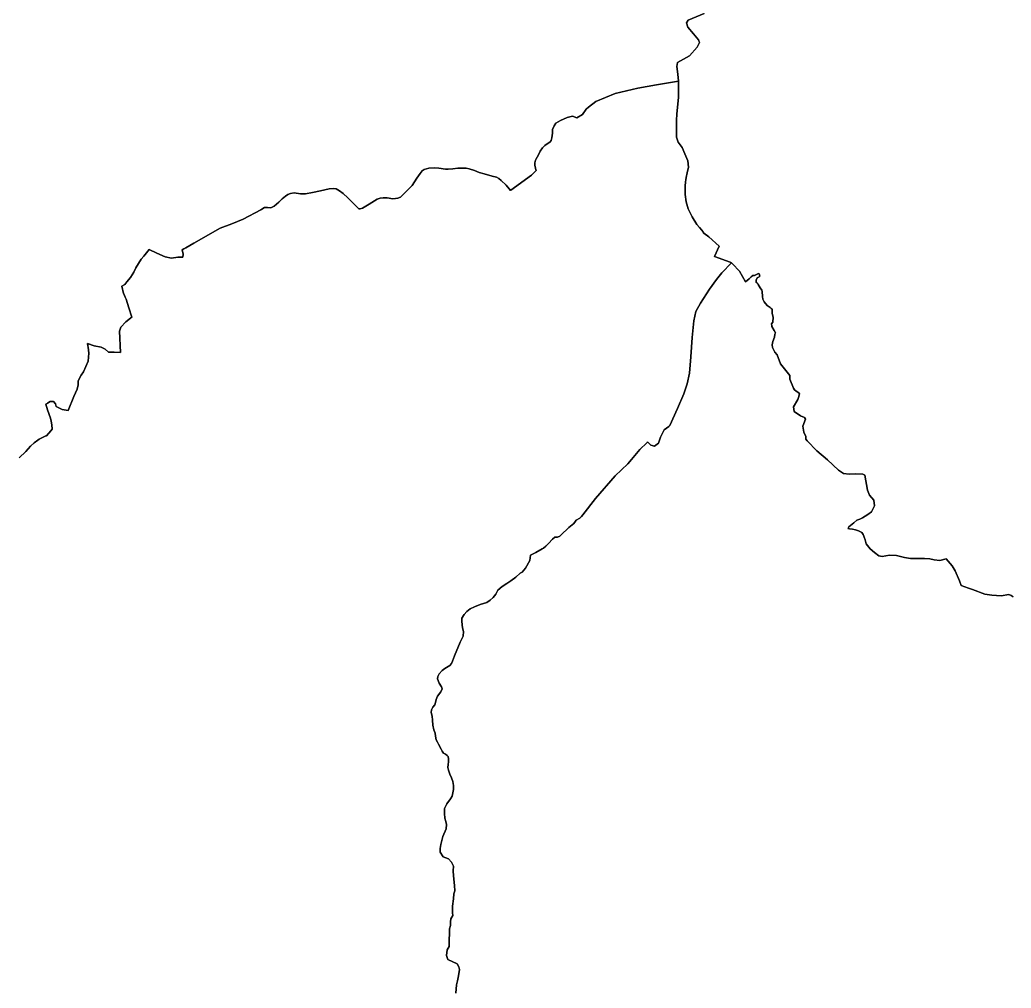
# Model space of a CAD drawing. Header units: metres. Extents: x 245125 to 394351, y 270578 to 4233311.
# Drawn here: x 277028 to 279714, y 4182330 to 4184955 of the extents above; entities that cross this region are included whole.
import ezdxf
from ezdxf.lldxf.tags import DXFTag

# ---------------------------------------------------------------- set-up
doc = ezdxf.new("R2010")
doc.units = ezdxf.units.M
doc.layers.add('ASTOTA', color=7, linetype='Continuous')
tags = doc.linetypes.add('HIDDEN', pattern=[0.375, 0.25, -0.125]).pattern_tags.tags
tags[6:7] = [DXFTag(74, 4), DXFTag(75, 0), DXFTag(340, '0'), DXFTag(46, 1.0), DXFTag(50, 0.0), DXFTag(44, 0.0), DXFTag(45, 0.0)]
tags[4:5] = [DXFTag(74, 4), DXFTag(75, 0), DXFTag(340, '0'), DXFTag(46, 1.0), DXFTag(50, 0.0), DXFTag(44, 0.0), DXFTag(45, 0.0)]

msp = doc.modelspace()

# ---------------------------------------------------------------- linework, layer by layer
at = {"layer": 'ASTOTA', "color": 253, "linetype": 'HIDDEN', "ltscale": 300}
for points in [[(278881.9, 4184972.1), (278837.9, 4184954.2), (278833.4, 4184947), (278837, 4184935.6), (278853, 4184917.3), (278866.2, 4184900.5), (278869.2, 4184893.6), (278862.9, 4184880.7), (278841.8, 4184857.9), (278809.4, 4184839.3), (278807.5, 4184828.3), (278810.7, 4184807.7), (278812.4, 4184789), (278753, 4184778.7), (278701.8, 4184769.5), (278640.7, 4184755.1), (278588, 4184734.1), (278568.5, 4184718.2), (278561.7, 4184712.6), (278551.8, 4184698.8), (278536.6, 4184689.8), (278524.7, 4184694.3), (278510.3, 4184690.8), (278492, 4184682.1), (278480.2, 4184674.7), (278475.7, 4184667.7), (278470.9, 4184657.5), (278470.6, 4184648.1), (278469.1, 4184635.3), (278467.4, 4184628), (278464.1, 4184624.1), (278450.3, 4184614.5), (278443.7, 4184608.2), (278437.2, 4184599.2), (278432.7, 4184589.5), (278425.9, 4184576.7), (278424.6, 4184574.3), (278423.2, 4184567.9), (278423.1, 4184561.4), (278424.4, 4184553.1), (278424.7, 4184552.1), (278426.4, 4184546.5), (278422, 4184542.3), (278413.5, 4184534.3), (278357.7, 4184493.1), (278356.8, 4184492.4), (278353, 4184497.2), (278345.4, 4184507.2), (278331.8, 4184519.3), (278325.1, 4184525.2), (278318.8, 4184528.5), (278307.5, 4184531.8), (278285.2, 4184538), (278272.1, 4184541.3), (278259.2, 4184546.5), (278244.6, 4184551.1), (278236.8, 4184552.9), (278227.4, 4184552.8), (278214.5, 4184552.8), (278200.7, 4184551.6), (278187.7, 4184550), (278186.4, 4184550.1), (278181, 4184550.5), (278163, 4184553.2), (278151, 4184554.4), (278135.5, 4184552.8), (278123.5, 4184549), (278117.8, 4184545.8), (278112, 4184538.9), (278102.9, 4184525.8), (278090.2, 4184506.2), (278072.9, 4184488.2), (278058.8, 4184474.3), (278051.8, 4184471.3), (278045.8, 4184470.4), (278038.2, 4184470.2), (278023, 4184472.3), (278011.6, 4184472.6), (278004, 4184471.7), (277996, 4184468.8), (277973.6, 4184455.5), (277955.9, 4184444.7), (277949.5, 4184442.8), (277945.7, 4184443.1), (277941.5, 4184447.2), (277928.3, 4184461.3), (277916.6, 4184472.6), (277903.8, 4184484.6), (277893.7, 4184492), (277884.8, 4184496.8), (277877.3, 4184498.1), (277866.1, 4184496.8), (277842.2, 4184491.5), (277820.8, 4184487), (277801.2, 4184483.3), (277788.1, 4184483.9), (277770.8, 4184486.3), (277761, 4184484.2), (277753.9, 4184481.5), (277747.1, 4184476.8), (277738.7, 4184470.2), (277729.6, 4184461), (277717.1, 4184450.3), (277707.2, 4184445.7), (277698.6, 4184446.8), (277690.7, 4184446.5), (277683.5, 4184442), (277680.3, 4184440.3), (277632.4, 4184415.2), (277601.6, 4184402.1), (277570.4, 4184390), (277499, 4184349.5), (277477.3, 4184337.3), (277471.5, 4184334), (277467.4, 4184331.8), (277470.4, 4184320.2), (277469.5, 4184311.4), (277455.7, 4184311.8), (277438.2, 4184309.5), (277421, 4184312.7), (277399, 4184322.9), (277378.3, 4184332.8), (277363.4, 4184314.7), (277356.3, 4184306.1), (277341.8, 4184283.2), (277336.1, 4184270.7), (277327, 4184256.7), (277317.7, 4184244.9), (277311.7, 4184237.6), (277303.5, 4184232.8), (277308.8, 4184213.7), (277309, 4184212.8), (277312.9, 4184203.7), (277315.5, 4184197.8), (277323.2, 4184174.6), (277330.6, 4184148.9), (277328.6, 4184147.4), (277327.7, 4184146.7), (277314.9, 4184136.5), (277301.1, 4184122.2), (277297.3, 4184111.1), (277300.7, 4184053.6), (277283.4, 4184054), (277268.1, 4184054.4), (277259, 4184062.4), (277247.9, 4184067.5), (277229.4, 4184071.7), (277211.1, 4184077.3), (277211.9, 4184071.7), (277212.5, 4184067.8), (277214.8, 4184051.3), (277213, 4184030), (277200, 4184000.5), (277193.3, 4183991.6), (277185.2, 4183976.3), (277185.2, 4183965.4), (277183, 4183953.8), (277173.5, 4183934), (277158.4, 4183895.7), (277142.6, 4183898.6), (277126.3, 4183907.4), (277124.1, 4183914.1), (277119.2, 4183920.3), (277109.8, 4183920.7), (277102.8, 4183916.4), (277101.2, 4183915.5), (277097.6, 4183913.6), (277102.3, 4183897.6), (277110.4, 4183875.3), (277112.9, 4183866.9), (277114.6, 4183857.1), (277114.8, 4183845.5), (277111.6, 4183840.8), (277099.5, 4183827.8), (277098.3, 4183827.2), (277092.9, 4183824.6), (277080.4, 4183818.4), (277076.1, 4183815.5), (277066.1, 4183808.7), (277056.2, 4183799.2), (277043.8, 4183784.8), (277025.7, 4183767.4)], [(279719, 4183391.3), (279713.1, 4183394.5), (279707.1, 4183397.6), (279686.4, 4183394.1), (279661.4, 4183395.4), (279642.3, 4183398.5), (279608.5, 4183410.9), (279598.3, 4183414.7), (279578.4, 4183422.1), (279573.2, 4183434.2), (279561.6, 4183461.4), (279553.9, 4183475), (279537.8, 4183493.6), (279520.6, 4183489.5), (279504.7, 4183491.1), (279492.9, 4183494.2), (279478.5, 4183495.1), (279461.9, 4183494.6), (279440.3, 4183494.5), (279424.9, 4183498), (279402.9, 4183503), (279384.1, 4183504.2), (279374, 4183502.3), (279363.8, 4183500.5), (279355.2, 4183502.2), (279342.8, 4183511.3), (279331.7, 4183521.2), (279320.9, 4183534.5), (279318.1, 4183545.8), (279315.6, 4183552.5), (279314.7, 4183555.2), (279312.5, 4183560.3), (279308.6, 4183565.1), (279299.4, 4183570), (279291.9, 4183572.9), (279283.8, 4183574), (279275.7, 4183575.1), (279271.1, 4183575.8), (279271.8, 4183577.2), (279273.7, 4183581.2), (279286.9, 4183591.9), (279295.7, 4183598.7), (279303.1, 4183601.8), (279310.6, 4183604.9), (279325.2, 4183613.8), (279335.5, 4183621.7), (279343.2, 4183637.8), (279341.1, 4183653.4), (279329.6, 4183666.9), (279324.3, 4183680.3), (279317.1, 4183720.6), (279311.2, 4183723.3), (279292.7, 4183724.2), (279274.4, 4183723.8), (279258.8, 4183725.2), (279246.1, 4183734.8), (279216.3, 4183762.1), (279187, 4183786.7), (279160.9, 4183813.8), (279156.9, 4183818), (279156.9, 4183825.8), (279151.6, 4183837.8), (279148.8, 4183853.3), (279156.5, 4183872.7), (279153.1, 4183877.4), (279142.4, 4183882), (279125.5, 4183893.5), (279123.3, 4183905.8), (279135.7, 4183925.9), (279137.9, 4183934), (279140.2, 4183942.2), (279126.2, 4183951.7), (279123.9, 4183957), (279113.6, 4183980.7), (279113.6, 4183983.9), (279113.6, 4183990.9), (279088.3, 4184023), (279079.6, 4184046.6), (279073.1, 4184054.3), (279070.1, 4184059.4), (279068.6, 4184063.3), (279067.2, 4184067.2), (279065.9, 4184074.1), (279068.1, 4184082.8), (279072.7, 4184094.7), (279073.5, 4184103), (279074.9, 4184106.5), (279071.7, 4184112.7), (279065, 4184123.5), (279064.8, 4184126), (279064.4, 4184130.7), (279067.3, 4184135.9), (279068.4, 4184149.3), (279066.1, 4184158.7), (279065.5, 4184163), (279065.5, 4184170.8), (279062.9, 4184172.9), (279060.2, 4184174.9), (279052.5, 4184181.2), (279044.7, 4184190.8), (279040.3, 4184197.5), (279039.7, 4184205.5), (279038.9, 4184218.8), (279037.8, 4184222.5), (279033.4, 4184229), (279028.1, 4184238), (279025.8, 4184241.5), (279022.9, 4184243.1), (279022.9, 4184249.8), (279025.7, 4184255.9), (279030.4, 4184258.5), (279032.1, 4184260.7), (279030.7, 4184266.8), (279028.4, 4184267.8), (279026.9, 4184266.4), (279023.3, 4184265.1), (279018.3, 4184262.2), (279013.7, 4184261.7), (279009.2, 4184258.9), (279003.5, 4184253.4), (278993.9, 4184245.2), (278977.3, 4184273.5), (278958.5, 4184294), (278956.1, 4184296.6), (278951.7, 4184298.2), (278909.6, 4184313.7), (278922, 4184341.7), (278894, 4184366.8), (278880.7, 4184377.2), (278878.9, 4184380), (278878, 4184381.4), (278875.6, 4184385), (278869, 4184392.5), (278862.2, 4184400.2), (278849.5, 4184421.1), (278838.8, 4184442.8), (278832.5, 4184461.8), (278830.3, 4184482), (278830.5, 4184504), (278831.5, 4184516), (278832, 4184521.6), (278832.5, 4184527.4), (278835.4, 4184540.6), (278839.5, 4184556.2), (278837.3, 4184572.8), (278829, 4184592.1), (278822, 4184608.7), (278811.7, 4184623.3), (278806.4, 4184636.9), (278807.1, 4184656.4), (278806.4, 4184682.4), (278807.4, 4184699.9), (278812, 4184745), (278812.4, 4184789), (278810.7, 4184807.7), (278807.5, 4184828.3), (278809.4, 4184839.3), (278841.8, 4184857.9), (278862.9, 4184880.7), (278869.2, 4184893.6), (278866.2, 4184900.5), (278853, 4184917.3), (278837, 4184935.6), (278833.4, 4184947), (278837.9, 4184954.2), (278881.9, 4184972.1)], [(277025.7, 4183767.4), (277043.8, 4183784.8), (277056.2, 4183799.2), (277066.1, 4183808.7), (277076.1, 4183815.5), (277080.4, 4183818.4), (277092.9, 4183824.6), (277098.3, 4183827.2), (277099.5, 4183827.8), (277111.6, 4183840.8), (277114.8, 4183845.5), (277114.6, 4183857.1), (277112.9, 4183866.9), (277110.4, 4183875.3), (277102.3, 4183897.6), (277097.6, 4183913.6), (277101.2, 4183915.5), (277102.8, 4183916.4), (277109.8, 4183920.7), (277119.2, 4183920.3), (277124.1, 4183914.1), (277126.3, 4183907.4), (277142.6, 4183898.6), (277158.4, 4183895.7), (277173.5, 4183934), (277183, 4183953.8), (277185.2, 4183965.4), (277185.2, 4183976.3), (277193.3, 4183991.6), (277200, 4184000.5), (277213, 4184030), (277214.8, 4184051.3), (277212.5, 4184067.8), (277211.9, 4184071.7), (277211.1, 4184077.3), (277229.4, 4184071.7), (277247.9, 4184067.5), (277259, 4184062.4), (277268.1, 4184054.4), (277283.4, 4184054), (277300.7, 4184053.6), (277297.3, 4184111.1), (277301.1, 4184122.2), (277314.9, 4184136.5), (277327.7, 4184146.7), (277328.6, 4184147.4), (277330.6, 4184148.9), (277323.2, 4184174.6), (277315.5, 4184197.8), (277312.9, 4184203.7), (277309, 4184212.8), (277308.8, 4184213.7), (277303.5, 4184232.8), (277311.7, 4184237.6), (277317.7, 4184244.9), (277327, 4184256.7), (277336.1, 4184270.7), (277341.8, 4184283.2), (277356.3, 4184306.1), (277363.4, 4184314.7), (277378.3, 4184332.8), (277399, 4184322.9), (277421, 4184312.7), (277438.2, 4184309.5), (277455.7, 4184311.8), (277469.5, 4184311.4), (277470.4, 4184320.2), (277467.4, 4184331.8), (277471.5, 4184334), (277477.3, 4184337.3), (277499, 4184349.5), (277570.4, 4184390), (277601.6, 4184402.1), (277632.4, 4184415.2), (277680.3, 4184440.3), (277683.5, 4184442), (277690.7, 4184446.5), (277698.6, 4184446.8), (277707.2, 4184445.7), (277717.1, 4184450.3), (277729.6, 4184461), (277738.7, 4184470.2), (277747.1, 4184476.8), (277753.9, 4184481.5), (277761, 4184484.2), (277770.8, 4184486.3), (277788.1, 4184483.9), (277801.2, 4184483.3), (277820.8, 4184487), (277842.2, 4184491.5), (277866.1, 4184496.8), (277877.3, 4184498.1), (277884.8, 4184496.8), (277893.7, 4184492), (277903.8, 4184484.6), (277916.6, 4184472.6), (277928.3, 4184461.3), (277941.5, 4184447.2), (277945.7, 4184443.1), (277949.5, 4184442.8), (277955.9, 4184444.7), (277973.6, 4184455.5), (277996, 4184468.8), (278004, 4184471.7), (278011.6, 4184472.6), (278023, 4184472.3), (278038.2, 4184470.2), (278045.8, 4184470.4), (278051.8, 4184471.3), (278058.8, 4184474.3), (278072.9, 4184488.2), (278090.2, 4184506.2), (278102.9, 4184525.8), (278112, 4184538.9), (278117.8, 4184545.8), (278123.5, 4184549), (278135.5, 4184552.8), (278151, 4184554.4), (278163, 4184553.2), (278181, 4184550.5), (278186.4, 4184550.1), (278187.7, 4184550), (278200.7, 4184551.6), (278214.5, 4184552.8), (278227.4, 4184552.8), (278236.8, 4184552.9), (278244.6, 4184551.1), (278259.2, 4184546.5), (278272.1, 4184541.3), (278285.2, 4184538), (278307.5, 4184531.8), (278318.8, 4184528.5), (278325.1, 4184525.2), (278331.8, 4184519.3), (278345.4, 4184507.2), (278353, 4184497.2), (278356.8, 4184492.4), (278357.7, 4184493.1), (278413.5, 4184534.3), (278422, 4184542.3), (278426.4, 4184546.5), (278424.7, 4184552.1), (278424.4, 4184553.1), (278423.1, 4184561.4), (278423.2, 4184567.9), (278424.6, 4184574.3), (278425.9, 4184576.7), (278432.7, 4184589.5), (278437.2, 4184599.2), (278443.7, 4184608.2), (278450.3, 4184614.5), (278464.1, 4184624.1), (278467.4, 4184628), (278469.1, 4184635.3), (278470.6, 4184648.1), (278470.9, 4184657.5), (278475.7, 4184667.7), (278480.2, 4184674.7), (278492, 4184682.1), (278510.3, 4184690.8), (278524.7, 4184694.3), (278536.6, 4184689.8), (278551.8, 4184698.8), (278561.7, 4184712.6), (278568.5, 4184718.2), (278588, 4184734.1), (278640.7, 4184755.1), (278701.8, 4184769.5), (278753, 4184778.7), (278812.4, 4184789), (278812, 4184745), (278807.4, 4184699.9), (278806.4, 4184682.4), (278807.1, 4184656.4), (278806.4, 4184636.9), (278811.7, 4184623.3), (278822, 4184608.7), (278829, 4184592.1), (278837.3, 4184572.8), (278839.5, 4184556.2), (278835.4, 4184540.6), (278832.5, 4184527.4), (278832, 4184521.6), (278831.5, 4184516), (278830.5, 4184504), (278830.3, 4184482), (278832.5, 4184461.8), (278838.8, 4184442.8), (278849.5, 4184421.1), (278862.2, 4184400.2), (278869, 4184392.5), (278875.6, 4184385), (278878, 4184381.4), (278878.9, 4184380), (278880.7, 4184377.2), (278894, 4184366.8), (278922, 4184341.7), (278909.6, 4184313.7), (278951.7, 4184298.2), (278956.1, 4184296.6), (278929.8, 4184269.1), (278915.1, 4184250.9), (278896.4, 4184225.3), (278872, 4184187), (278859.4, 4184164.5), (278853.4, 4184139.3), (278849.3, 4184094.2), (278846, 4184042), (278841.8, 4183997.5), (278835.6, 4183968.2), (278826.4, 4183941.3), (278809.2, 4183901.8), (278788.8, 4183855.2), (278785.6, 4183852.8), (278773.1, 4183843.3), (278763.5, 4183823.5), (278758.1, 4183807.5), (278746.9, 4183799.7), (278737.5, 4183802.5), (278728.3, 4183811.2), (278728, 4183810.7), (278726.5, 4183808.8), (278707.1, 4183790.8), (278702.5, 4183785), (278685.2, 4183763.6), (278675, 4183751.5), (278640.6, 4183719.1), (278587.4, 4183657.5), (278552.8, 4183612.9), (278549.7, 4183608.9), (278544.8, 4183604.4), (278534.9, 4183598.7), (278532.9, 4183595.9), (278528.5, 4183589.7), (278514.7, 4183579.1), (278493.6, 4183558.3), (278490.8, 4183555.5), (278484, 4183552.9), (278480.8, 4183552.8), (278477.5, 4183552.7), (278471.1, 4183547.4), (278459.8, 4183535.7), (278452.6, 4183528.3), (278446.2, 4183522.7), (278442.8, 4183520.9), (278425.2, 4183511.3), (278414.6, 4183506.1), (278411.1, 4183504.3), (278409.3, 4183489.8), (278397.9, 4183469.1), (278388.2, 4183457.5), (278383.6, 4183455), (278371.3, 4183444.7), (278357.5, 4183434.7), (278347.4, 4183427.5), (278334.6, 4183419.4), (278322.7, 4183409.1), (278317.3, 4183398.6), (278310, 4183388.9), (278302.2, 4183381.6), (278292.9, 4183375.7), (278275.2, 4183370.5), (278259.4, 4183364.3), (278248.1, 4183358.1), (278238.6, 4183351), (278231.6, 4183343), (278224.9, 4183332.8), (278224.7, 4183324.5), (278226.7, 4183307), (278229.5, 4183297.4), (278228.6, 4183284.1), (278220.7, 4183267.7), (278205.2, 4183231.4), (278200.1, 4183216.3), (278197.2, 4183210.2), (278192.8, 4183204.6), (278178.7, 4183196.7), (278171.5, 4183191.2), (278163.7, 4183182.6), (278160.5, 4183174.8), (278159, 4183169.1), (278164, 4183156.8), (278169.9, 4183147.3), (278171.4, 4183141.9), (278168.5, 4183133.7), (278159.5, 4183122.1), (278155.2, 4183112.9), (278154.2, 4183104.4), (278152.3, 4183098), (278146.4, 4183091.6), (278143.1, 4183085), (278141.8, 4183077.4), (278144.9, 4183067.5), (278145.8, 4183056.3), (278146.8, 4183043.2), (278149.5, 4183030.1), (278153.2, 4183021), (278153.9, 4183013.7), (278156, 4183003.8), (278159.2, 4182997.3), (278162.3, 4182991.6), (278169.1, 4182978), (278171.9, 4182972.6), (278175.9, 4182967.4), (278181.2, 4182964.5), (278185.6, 4182961.2), (278188, 4182957.9), (278188.8, 4182951.9), (278189, 4182943.9), (278188.5, 4182936.2), (278187.3, 4182928.1), (278188.7, 4182921.1), (278193, 4182909.9), (278197.4, 4182899.9), (278201, 4182890), (278202.2, 4182879.8), (278202.9, 4182869.1), (278198.5, 4182850.7), (278194.6, 4182843.4), (278184.8, 4182830), (278178.1, 4182817.6), (278178.1, 4182804.1), (278178.7, 4182790.8), (278181.4, 4182782.2), (278183.6, 4182773.4), (278182.4, 4182761.7), (278174, 4182741.1), (278168.1, 4182719.4), (278166.2, 4182709), (278166.6, 4182698.5), (278174.6, 4182685.9), (278189, 4182680.4), (278197.5, 4182671.3), (278202.4, 4182660.6), (278201.8, 4182647.9), (278202.6, 4182634.7), (278205.7, 4182608.8), (278205.8, 4182594.1), (278203.5, 4182585.6), (278202.3, 4182572.7), (278199.7, 4182552.8), (278200.1, 4182534.3), (278200.4, 4182527.1), (278195.1, 4182518.1), (278194.1, 4182510.2), (278194.6, 4182500), (278192.1, 4182490.8), (278191.8, 4182481.5), (278190.9, 4182458.8), (278190.4, 4182443.4), (278185.4, 4182434.3), (278184, 4182418.7), (278187.1, 4182407.5), (278212.1, 4182396), (278217.4, 4182388.1), (278219.1, 4182381.2), (278216.5, 4182363.4), (278213.1, 4182349.9), (278210.5, 4182339), (278208.9, 4182316.8)], [(278208.9, 4182316.8), (278210.5, 4182339), (278213.1, 4182349.9), (278216.5, 4182363.4), (278219.1, 4182381.2), (278217.4, 4182388.1), (278212.1, 4182396), (278187.1, 4182407.5), (278184, 4182418.7), (278185.4, 4182434.3), (278190.4, 4182443.4), (278190.9, 4182458.8), (278191.8, 4182481.5), (278192.1, 4182490.8), (278194.6, 4182500), (278194.1, 4182510.2), (278195.1, 4182518.1), (278200.4, 4182527.1), (278200.1, 4182534.3), (278199.7, 4182552.8), (278202.3, 4182572.7), (278203.5, 4182585.6), (278205.8, 4182594.1), (278205.7, 4182608.8), (278202.6, 4182634.7), (278201.8, 4182647.9), (278202.4, 4182660.6), (278197.5, 4182671.3), (278189, 4182680.4), (278174.6, 4182685.9), (278166.6, 4182698.5), (278166.2, 4182709), (278168.1, 4182719.4), (278174, 4182741.1), (278182.4, 4182761.7), (278183.6, 4182773.4), (278181.4, 4182782.2), (278178.7, 4182790.8), (278178.1, 4182804.1), (278178.1, 4182817.6), (278184.8, 4182830), (278194.6, 4182843.4), (278198.5, 4182850.7), (278202.9, 4182869.1), (278202.2, 4182879.8), (278201, 4182890), (278197.4, 4182899.9), (278193, 4182909.9), (278188.7, 4182921.1), (278187.3, 4182928.1), (278188.5, 4182936.2), (278189, 4182943.9), (278188.8, 4182951.9), (278188, 4182957.9), (278185.6, 4182961.2), (278181.2, 4182964.5), (278175.9, 4182967.4), (278171.9, 4182972.6), (278169.1, 4182978), (278162.3, 4182991.6), (278159.2, 4182997.3), (278156, 4183003.8), (278153.9, 4183013.7), (278153.2, 4183021), (278149.5, 4183030.1), (278146.8, 4183043.2), (278145.8, 4183056.3), (278144.9, 4183067.5), (278141.8, 4183077.4), (278143.1, 4183085), (278146.4, 4183091.6), (278152.3, 4183098), (278154.2, 4183104.4), (278155.2, 4183112.9), (278159.5, 4183122.1), (278168.5, 4183133.7), (278171.4, 4183141.9), (278169.9, 4183147.3), (278164, 4183156.8), (278159, 4183169.1), (278160.5, 4183174.8), (278163.7, 4183182.6), (278171.5, 4183191.2), (278178.7, 4183196.7), (278192.8, 4183204.6), (278197.2, 4183210.2), (278200.1, 4183216.3), (278205.2, 4183231.4), (278220.7, 4183267.7), (278228.6, 4183284.1), (278229.5, 4183297.4), (278226.7, 4183307), (278224.7, 4183324.5), (278224.9, 4183332.8), (278231.6, 4183343), (278238.6, 4183351), (278248.1, 4183358.1), (278259.4, 4183364.3), (278275.2, 4183370.5), (278292.9, 4183375.7), (278302.2, 4183381.6), (278310, 4183388.9), (278317.3, 4183398.6), (278322.7, 4183409.1), (278334.6, 4183419.4), (278347.4, 4183427.5), (278357.5, 4183434.7), (278371.3, 4183444.7), (278383.6, 4183455), (278388.2, 4183457.5), (278397.9, 4183469.1), (278409.3, 4183489.8), (278411.1, 4183504.3), (278414.6, 4183506.1), (278425.2, 4183511.3), (278442.8, 4183520.9), (278446.2, 4183522.7), (278452.6, 4183528.3), (278459.8, 4183535.7), (278471.1, 4183547.4), (278477.5, 4183552.7), (278480.8, 4183552.8), (278484, 4183552.9), (278490.8, 4183555.5), (278493.6, 4183558.3), (278514.7, 4183579.1), (278528.5, 4183589.7), (278532.9, 4183595.9), (278534.9, 4183598.7), (278544.8, 4183604.4), (278549.7, 4183608.9), (278552.8, 4183612.9), (278587.4, 4183657.5), (278640.6, 4183719.1), (278675, 4183751.5), (278685.2, 4183763.6), (278702.5, 4183785), (278707.1, 4183790.8), (278726.5, 4183808.8), (278728, 4183810.7), (278728.3, 4183811.2), (278737.5, 4183802.5), (278746.9, 4183799.7), (278758.1, 4183807.5), (278763.5, 4183823.5), (278773.1, 4183843.3), (278785.6, 4183852.8), (278788.8, 4183855.2), (278809.2, 4183901.8), (278826.4, 4183941.3), (278835.6, 4183968.2), (278841.8, 4183997.5), (278846, 4184042), (278849.3, 4184094.2), (278853.4, 4184139.3), (278859.4, 4184164.5), (278872, 4184187), (278896.4, 4184225.3), (278915.1, 4184250.9), (278929.8, 4184269.1), (278956.1, 4184296.6), (278958.5, 4184294), (278977.3, 4184273.5), (278993.9, 4184245.2), (279003.5, 4184253.4), (279009.2, 4184258.9), (279013.7, 4184261.7), (279018.3, 4184262.2), (279023.3, 4184265.1), (279026.9, 4184266.4), (279028.4, 4184267.8), (279030.7, 4184266.8), (279032.1, 4184260.7), (279030.4, 4184258.5), (279025.7, 4184255.9), (279022.9, 4184249.8), (279022.9, 4184243.1), (279025.8, 4184241.5), (279028.1, 4184238), (279033.4, 4184229), (279037.8, 4184222.5), (279038.9, 4184218.8), (279039.7, 4184205.5), (279040.3, 4184197.5), (279044.7, 4184190.8), (279052.5, 4184181.2), (279060.2, 4184174.9), (279062.9, 4184172.9), (279065.5, 4184170.8), (279065.5, 4184163), (279066.1, 4184158.7), (279068.4, 4184149.3), (279067.3, 4184135.9), (279064.4, 4184130.7), (279064.8, 4184126), (279065, 4184123.5), (279071.7, 4184112.7), (279074.9, 4184106.5), (279073.5, 4184103), (279072.7, 4184094.7), (279068.1, 4184082.8), (279065.9, 4184074.1), (279067.2, 4184067.2), (279068.6, 4184063.3), (279070.1, 4184059.4), (279073.1, 4184054.3), (279079.6, 4184046.6), (279088.3, 4184023), (279113.6, 4183990.9), (279113.6, 4183983.9), (279113.6, 4183980.7), (279123.9, 4183957), (279126.2, 4183951.7), (279140.2, 4183942.2), (279137.9, 4183934), (279135.7, 4183925.9), (279123.3, 4183905.8), (279125.5, 4183893.5), (279142.4, 4183882), (279153.1, 4183877.4), (279156.5, 4183872.7), (279148.8, 4183853.3), (279151.6, 4183837.8), (279156.9, 4183825.8), (279156.9, 4183818), (279160.9, 4183813.8), (279187, 4183786.7), (279216.3, 4183762.1), (279246.1, 4183734.8), (279258.8, 4183725.2), (279274.4, 4183723.8), (279292.7, 4183724.2), (279311.2, 4183723.3), (279317.1, 4183720.6), (279324.3, 4183680.3), (279329.6, 4183666.9), (279341.1, 4183653.4), (279343.2, 4183637.8), (279335.5, 4183621.7), (279325.2, 4183613.8), (279310.6, 4183604.9), (279303.1, 4183601.8), (279295.7, 4183598.7), (279286.9, 4183591.9), (279273.7, 4183581.2), (279271.8, 4183577.2), (279271.1, 4183575.8), (279275.7, 4183575.1), (279283.8, 4183574), (279291.9, 4183572.9), (279299.4, 4183570), (279308.6, 4183565.1), (279312.5, 4183560.3), (279314.7, 4183555.2), (279315.6, 4183552.5), (279318.1, 4183545.8), (279320.9, 4183534.5), (279331.7, 4183521.2), (279342.8, 4183511.3), (279355.2, 4183502.2), (279363.8, 4183500.5), (279374, 4183502.3), (279384.1, 4183504.2), (279402.9, 4183503), (279424.9, 4183498), (279440.3, 4183494.5), (279461.9, 4183494.6), (279478.5, 4183495.1), (279492.9, 4183494.2), (279504.7, 4183491.1), (279520.6, 4183489.5), (279537.8, 4183493.6), (279553.9, 4183475), (279561.6, 4183461.4), (279573.2, 4183434.2), (279578.4, 4183422.1), (279598.3, 4183414.7), (279608.5, 4183410.9), (279642.3, 4183398.5), (279661.4, 4183395.4), (279686.4, 4183394.1), (279707.1, 4183397.6), (279713.1, 4183394.5), (279719, 4183391.3)]]:
    msp.add_lwpolyline(points, dxfattribs=at)

doc.saveas('drawing.dxf')
